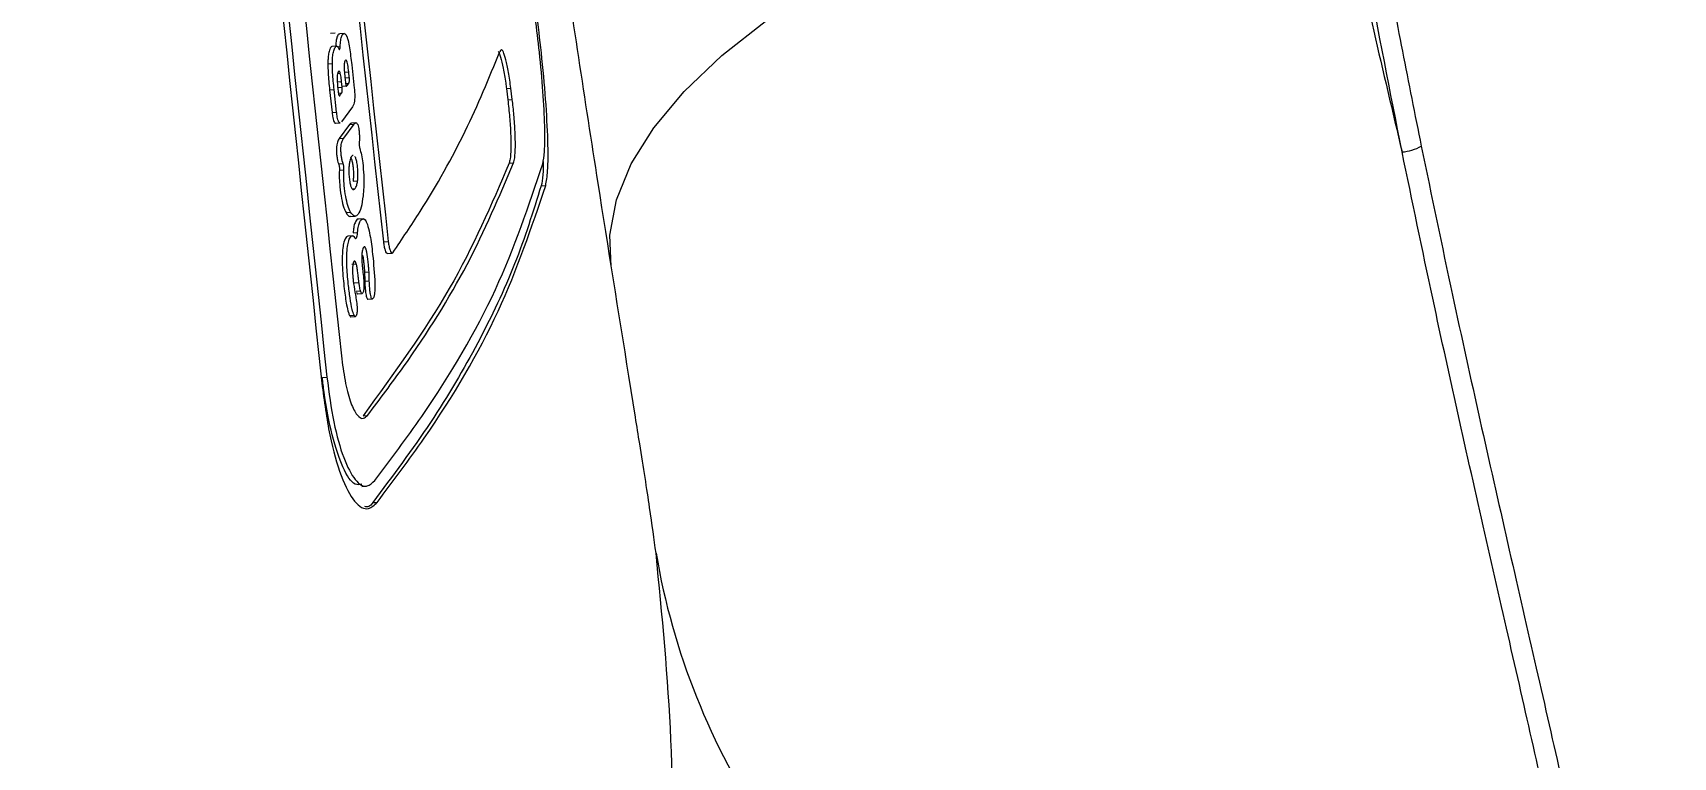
# Model space of a CAD drawing. Header units: millimetres. Extents: x -7720 to 6073, y -7402 to 5433.
# Drawn here: x 1649.5 to 1722.1, y -689.9 to -657.8 of the extents above; entities that cross this region are included whole.
import ezdxf

# ---------------------------------------------------------------- set-up
doc = ezdxf.new("R2010")
doc.units = ezdxf.units.MM
for name, color, linetype in [('DIKOM_ОБЪЕКТ', 7, 'Continuous'), ('DIKOM_РАЗМЕР_ЗОНА', 7, 'Continuous'), ('DIKOM_РАЗМЕР_ОБЪЕКТА', 7, 'Continuous')]:
    doc.layers.add(name, color=color, linetype=linetype)
doc.styles.add('style1', font='arial.ttf', dxfattribs={"width": 0.8})
doc.dimstyles.new('1-50', dxfattribs={"dimtxt": 300, "dimasz": 200, "dimexe": 100, "dimexo": 0, "dimgap": 100, "dimtad": 1, "dimtxsty": 'style1', "dimcen": 200, "dimclrd": 7, "dimclre": 7, "dimclrt": 7, "dimadec": 1, "dimazin": 2, "dimtfac": 1, "dimtmove": 0, "dimatfit": 2, "dimfxl": 0, "dimlwd": 25, "dimlwe": 18, "dimarcsym": 0})

# ---------------------------------------------------------------- blocks, each defined once
blk = doc.blocks.new('*D1')
at = {"layer": 'Defpoints', "color": 0, "transparency": 16777216}
for p in [(-3938.714, 77.288), (4572.676, -275.211), (4572.676, -6577.897)]:
    blk.add_point(p, dxfattribs=at)
at = {"layer": 'DIKOM_РАЗМЕР_ОБЪЕКТА', "color": 7, "lineweight": 18, "transparency": 16777216}
for p, q in [((-3938.714, 77.288), (-3938.714, -6677.897)), ((4572.676, -275.211), (4572.676, -6677.897))]:
    blk.add_line(p, q, dxfattribs=at)
at = {"layer": 'DIKOM_РАЗМЕР_ОБЪЕКТА', "color": 7, "lineweight": 25, "transparency": 16777216}
blk.add_line((-3738.714, -6577.897), (4372.676, -6577.897), dxfattribs=at)
at = {"layer": 'DIKOM_РАЗМЕР_ОБЪЕКТА', "color": 7, "transparency": 16777216}
for points in [[(-3738.714, -6544.563), (-3738.714, -6611.23), (-3938.714, -6577.897)], [(4372.676, -6544.563), (4372.676, -6611.23), (4572.676, -6577.897)]]:
    blk.add_solid(points, dxfattribs=at)
at = {"layer": 'DIKOM_РАЗМЕР_ОБЪЕКТА', "color": 7, "transparency": 16777216, "insert": (316.981, -6324.725), "char_height": 300, "attachment_point": 5, "style": 'style1'}
blk.add_mtext('8500', dxfattribs=at)
blk = doc.blocks.new('*D2')
at = {"layer": 'Defpoints', "color": 0, "transparency": 16777216}
for p in [(-2365.162, 5433.022), (-7269.562, -6016.09), (1800.959, -6016.09)]:
    blk.add_point(p, dxfattribs=at)
at = {"layer": 'DIKOM_РАЗМЕР_ЗОНА', "color": 7, "lineweight": 18, "transparency": 16777216}
for p, q in [((-2365.162, 5433.022), (-7369.562, 5433.022)), ((1800.959, -6016.09), (-7369.562, -6016.09))]:
    blk.add_line(p, q, dxfattribs=at)
at = {"layer": 'DIKOM_РАЗМЕР_ЗОНА', "color": 7, "lineweight": 25, "transparency": 16777216}
blk.add_line((-7269.562, 5233.022), (-7269.562, -5816.09), dxfattribs=at)
at = {"layer": 'DIKOM_РАЗМЕР_ЗОНА', "color": 7, "transparency": 16777216}
for points in [[(-7302.895, 5233.022), (-7236.229, 5233.022), (-7269.562, 5433.022)], [(-7302.895, -5816.09), (-7236.229, -5816.09), (-7269.562, -6016.09)]]:
    blk.add_solid(points, dxfattribs=at)
at = {"layer": 'DIKOM_РАЗМЕР_ЗОНА', "color": 7, "transparency": 16777216, "insert": (-7522.734, -291.534), "char_height": 300, "attachment_point": 5, "rotation": 90, "style": 'style1'}
blk.add_mtext('11500', dxfattribs=at)
blk = doc.blocks.new('*D3')
at = {"layer": 'Defpoints', "color": 0, "transparency": 16777216}
for p in [(-5938.714, -432.437), (6072.676, -1006.937), (6072.676, -7302.437)]:
    blk.add_point(p, dxfattribs=at)
at = {"layer": 'DIKOM_РАЗМЕР_ЗОНА', "color": 7, "lineweight": 18, "transparency": 16777216}
for p, q in [((-5938.714, -432.437), (-5938.714, -7402.437)), ((6072.676, -1006.937), (6072.676, -7402.437))]:
    blk.add_line(p, q, dxfattribs=at)
at = {"layer": 'DIKOM_РАЗМЕР_ЗОНА', "color": 7, "lineweight": 25, "transparency": 16777216}
blk.add_line((-5738.714, -7302.437), (5872.676, -7302.437), dxfattribs=at)
at = {"layer": 'DIKOM_РАЗМЕР_ЗОНА', "color": 7, "transparency": 16777216}
for points in [[(-5738.714, -7269.103), (-5738.714, -7335.77), (-5938.714, -7302.437)], [(5872.676, -7269.103), (5872.676, -7335.77), (6072.676, -7302.437)]]:
    blk.add_solid(points, dxfattribs=at)
at = {"layer": 'DIKOM_РАЗМЕР_ЗОНА', "color": 7, "transparency": 16777216, "insert": (66.981, -7049.265), "char_height": 300, "attachment_point": 5, "style": 'style1'}
blk.add_mtext('12000', dxfattribs=at)

msp = doc.modelspace()

# ---------------------------------------------------------------- linework, layer by layer
at = {"layer": 'DIKOM_ОБЪЕКТ', "color": 7, "linetype": 'Continuous', "lineweight": 15}
for p, q in [((1662.71, -657.852), (1662.91, -657.838)), ((1663.312, -657.867), (1663.112, -657.881)), ((1662.979, -658.429), (1662.778, -658.443)), ((1663.016, -658.456), (1663.135, -658.447)), ((1662.589, -659.214), (1662.789, -659.2)), ((1663.642, -659.25), (1663.756, -660.289)), ((1662.997, -660.015), (1663.197, -660.001)), ((1663.021, -659.639), (1663.14, -659.63)), ((1663.023, -660.257), (1663.223, -660.243)), ((1663.223, -660.243), (1663.197, -660.001)), ((1663.231, -660.206), (1663.432, -660.192)), ((1663.312, -659.585), (1663.512, -659.571)), ((1663.342, -659.804), (1663.368, -660.046)), ((1663.344, -659.827), (1663.538, -659.813)), ((1663.374, -660.082), (1663.52, -660.072)), ((1663.538, -659.813), (1663.512, -659.571)), ((1662.666, -660.37), (1662.866, -660.356)), ((1662.666, -660.37), (1662.774, -661.361)), ((1662.974, -661.347), (1662.866, -660.356)), ((1663.027, -660.275), (1663.049, -660.476)), ((1663.055, -660.511), (1663.203, -660.501)), ((1663.093, -660.623), (1663.113, -660.622)), ((1670.485, -660.302), (1670.684, -660.288)), ((1670.485, -660.302), (1670.547, -660.802)), ((1670.547, -660.802), (1670.746, -660.788)), ((1670.746, -660.788), (1670.684, -660.288)), ((1662.774, -661.361), (1662.974, -661.347)), ((1663.681, -661.116), (1663.191, -661.778)), ((1662.927, -661.839), (1663.128, -661.825)), ((1663.548, -661.903), (1663.091, -662.519)), ((1663.291, -662.505), (1663.748, -661.889)), ((1663.548, -661.903), (1663.748, -661.889)), ((1663.83, -661.824), (1663.63, -661.838)), ((1663.091, -662.519), (1663.291, -662.505)), ((1663.064, -663.644), (1663.265, -663.63)), ((1663.098, -663.914), (1663.299, -663.9)), ((1670.607, -663.611), (1670.806, -663.597)), ((1663.703, -664.41), (1663.904, -664.396)), ((1672.024, -664.612), (1672.223, -664.599)), ((1663.667, -664.745), (1663.796, -664.736)), ((1663.393, -665.796), (1663.593, -665.782)), ((1663.598, -665.975), (1663.798, -665.961)), ((1664.146, -666.072), (1663.946, -666.086)), ((1663.703, -666.701), (1663.903, -666.687)), ((1663.671, -666.825), (1663.471, -666.839)), ((1665.063, -667.1), (1665.262, -667.086)), ((1663.648, -668.088), (1663.848, -668.074)), ((1665.232, -667.613), (1665.432, -667.599)), ((1663.764, -668.912), (1663.965, -668.898)), ((1664.21, -668.434), (1664.41, -668.421)), ((1664.222, -668.842), (1664.422, -668.828)), ((1663.834, -669.274), (1664.034, -669.26)), ((1663.906, -669.391), (1664.106, -669.377)), ((1664.358, -669.637), (1664.558, -669.623)), ((1663.549, -670.357), (1663.749, -670.343)), ((1663.605, -670.421), (1663.805, -670.407)), ((1662.345, -673.096), (1662.546, -673.082)), ((1676.19, -674.855), (1675.897, -673.038)), ((1664.146, -674.793), (1664.347, -674.779)), ((1664.093, -677.921), (1664.294, -677.907)), ((1664.573, -678.643), (1664.773, -678.63))]:
    msp.add_line(p, q, dxfattribs=at)
at = {"layer": 'DIKOM_ОБЪЕКТ', "color": 7, "linetype": 'Continuous', "lineweight": 15, "flags": 128}
msp.add_lwpolyline([(1675.118, -668.186), (1675.066, -666.798), (1675.355, -665.237), (1676.002, -663.646), (1677.001, -662.04), (1678.343, -660.434), (1680.016, -658.841), (1682.005, -657.277), (1684.291, -655.756), (1686.854, -654.292), (1689.671, -652.898), (1692.715, -651.586), (1695.958, -650.37), (1699.373, -649.259), (1702.926, -648.264), (1706.586, -647.395)], dxfattribs=at)
at = {"layer": 'DIKOM_ОБЪЕКТ', "color": 7, "linetype": 'Continuous', "lineweight": 15}
for centre, radius, start, end in [((1709.877, -660.824), 2.303, 275.6555, 297.8713), ((1708.043, -675.627), 31.38, 189.62593, 213.84278)]:
    msp.add_arc(centre, radius, start, end, dxfattribs=at)
for points, knots in [([(1651.505, -562.594), (1652.447, -573.51), (1655.636, -610.457), (1659.558, -647.354), (1662.321, -673.35)], [0, 0, 0, 0, 0.295436, 1, 1, 1, 1]), ([(1651.746, -562.594), (1652.679, -573.42), (1655.853, -610.279), (1659.776, -647.086), (1662.546, -673.082)], [0, 0, 0, 0, 0.2937248, 1, 1, 1, 1]), ([(1652.454, -562.594), (1653.357, -573.153), (1656.489, -609.745), (1660.413, -646.283), (1663.205, -672.277)], [0, 0, 0, 0, 0.288549, 1, 1, 1, 1]), ([(1665.063, -667.1), (1663.679, -654.488), (1660.913, -629.266), (1657.424, -594.429), (1655.449, -572.196), (1654.597, -562.594)], [0, 0, 0, 0, 0.362286, 0.724572, 1, 1, 1, 1]), ([(1654.798, -562.594), (1655.649, -572.185), (1657.623, -594.409), (1661.111, -629.242), (1663.879, -654.471), (1665.262, -667.086)], [0, 0, 0, 0, 0.275129, 0.637564, 1, 1, 1, 1]), ([(1675.905, -673.036), (1675.448, -670.199), (1674.4, -663.695), (1672.837, -653.325), (1671.202, -641.952), (1669.634, -630.39), (1668.132, -618.653), (1666.7, -606.748), (1665.339, -594.687), (1664.057, -582.473), (1662.999, -571.772), (1662.404, -565.105), (1662.179, -562.594)], [0, 0, 0, 0, 0.081496, 0.186806, 0.29255, 0.398703, 0.505243, 0.612145, 0.719386, 0.826945, 0.934799, 1, 1, 1, 1]), ([(1707.995, -646.666), (1708.425, -649.252), (1709.075, -653.168), (1710.109, -658.648), (1710.672, -661.455), (1710.953, -662.859)], [0, 0, 0, 0, 0.492761, 0.746381, 1, 1, 1, 1]), ([(1706.586, -647.395), (1706.947, -649.112), (1707.657, -652.491), (1708.84, -657.775), (1709.681, -661.328), (1710.104, -663.115)], [0, 0, 0, 0, 0.339546, 0.667763, 1, 1, 1, 1]), ([(1710.104, -663.115), (1709.577, -660.439), (1708.778, -656.385), (1707.847, -651.107), (1707.429, -648.52), (1707.22, -647.226)], [0, 0, 0, 0, 0.49281, 0.746406, 1, 1, 1, 1]), ([(1672.097, -663.637), (1672.126, -663.479), (1672.189, -663.123), (1672.194, -662.014), (1672.113, -660.473), (1671.963, -658.774), (1671.829, -657.684), (1671.767, -657.179)], [0, 0, 0, 0, 0.170954, 0.385331, 0.599852, 0.814605, 1, 1, 1, 1]), ([(1672.223, -664.599), (1672.256, -664.409), (1672.332, -663.984), (1672.336, -662.661), (1672.235, -660.829), (1672.054, -658.812), (1671.894, -657.52), (1671.82, -656.922)], [0, 0, 0, 0, 0.171946, 0.386298, 0.600792, 0.815558, 1, 1, 1, 1]), ([(1663.113, -657.896), (1663.098, -657.895), (1663.054, -657.892), (1662.995, -657.994), (1662.951, -658.207), (1662.941, -658.377), (1662.935, -658.461)], [0, 0, 0, 0, 0.180072, 0.51942, 0.762091, 1, 1, 1, 1]), ([(1663.135, -658.447), (1663.142, -658.351), (1663.154, -658.158), (1663.207, -657.949), (1663.282, -657.86), (1663.363, -657.865), (1663.433, -657.997), (1663.466, -658.121), (1663.481, -658.175)], [0, 0, 0, 0, 0.162124, 0.325547, 0.522133, 0.732909, 0.88344, 1, 1, 1, 1]), ([(1662.779, -658.453), (1662.773, -658.451), (1662.735, -658.439), (1662.681, -658.554), (1662.623, -658.737), (1662.594, -658.975), (1662.59, -659.142), (1662.589, -659.214)], [0, 0, 0, 0, 0.065147, 0.3663917, 0.6229512, 0.8355898, 1, 1, 1, 1]), ([(1662.789, -659.2), (1662.791, -659.104), (1662.796, -658.91), (1662.837, -658.66), (1662.902, -658.49), (1662.976, -658.403), (1663.038, -658.461), (1663.065, -658.523), (1663.074, -658.543)], [0, 0, 0, 0, 0.1669507, 0.3342508, 0.5538651, 0.7862975, 0.9305813, 1, 1, 1, 1]), ([(1663.074, -658.543), (1663.078, -658.552), (1663.087, -658.571), (1663.102, -658.577), (1663.117, -658.562), (1663.128, -658.523), (1663.134, -658.48), (1663.135, -658.453), (1663.135, -658.447)], [0, 0, 0, 0, 0.153449, 0.351495, 0.550379, 0.749316, 0.947979, 1, 1, 1, 1]), ([(1663.481, -658.175), (1663.503, -658.282), (1663.548, -658.495), (1663.598, -658.867), (1663.627, -659.122), (1663.642, -659.25)], [0, 0, 0, 0, 0.332802, 0.664236, 1, 1, 1, 1]), ([(1665.467, -667.574), (1665.874, -666.966), (1667.078, -665.168), (1668.759, -662.194), (1669.716, -659.847), (1670.194, -658.673)], [0, 0, 0, 0, 0.203406, 0.60146, 1, 1, 1, 1]), ([(1670.118, -658.649), (1670.155, -658.722), (1670.229, -658.869), (1670.348, -659.386), (1670.433, -659.902), (1670.475, -660.225), (1670.485, -660.302)], [0, 0, 0, 0, 0.301577, 0.603285, 0.905002, 1, 1, 1, 1]), ([(1670.684, -660.288), (1670.65, -660.046), (1670.583, -659.562), (1670.465, -659.002), (1670.349, -658.653), (1670.256, -658.556), (1670.212, -658.64), (1670.194, -658.673)], [0, 0, 0, 0, 0.214753, 0.429542, 0.644376, 0.8592, 1, 1, 1, 1]), ([(1662.589, -659.214), (1662.591, -659.344), (1662.596, -659.603), (1662.627, -659.992), (1662.653, -660.243), (1662.666, -660.37)], [0, 0, 0, 0, 0.334672, 0.6649092, 1, 1, 1, 1]), ([(1662.866, -660.356), (1662.854, -660.231), (1662.828, -659.982), (1662.797, -659.593), (1662.791, -659.333), (1662.789, -659.2)], [0, 0, 0, 0, 0.330562, 0.659669, 1, 1, 1, 1]), ([(1663.14, -659.63), (1663.133, -659.608), (1663.119, -659.562), (1663.096, -659.539), (1663.067, -659.538), (1663.038, -659.572), (1663.013, -659.654), (1663.001, -659.756), (1662.999, -659.902), (1663.008, -660.08), (1663.021, -660.211), (1663.027, -660.275)], [0, 0, 0, 0, 0.083903, 0.167835, 0.228545, 0.395211, 0.493645, 0.592654, 0.683139, 0.84701, 1, 1, 1, 1]), ([(1663.512, -659.571), (1663.499, -659.463), (1663.481, -659.308), (1663.445, -659.139), (1663.416, -659.057), (1663.384, -659.031), (1663.353, -659.06), (1663.328, -659.12), (1663.312, -659.214), (1663.307, -659.296), (1663.308, -659.345), (1663.308, -659.356)], [0, 0, 0, 0, 0.252589, 0.360411, 0.469465, 0.564667, 0.679263, 0.802466, 0.887762, 0.973261, 1, 1, 1, 1]), ([(1663.308, -659.356), (1663.31, -659.409), (1663.313, -659.511), (1663.327, -659.661), (1663.337, -659.756), (1663.342, -659.804)], [0, 0, 0, 0, 0.348155, 0.672721, 1, 1, 1, 1]), ([(1663.197, -660.001), (1663.192, -659.957), (1663.182, -659.869), (1663.164, -659.74), (1663.148, -659.667), (1663.14, -659.63)], [0, 0, 0, 0, 0.3343886, 0.6618035, 1, 1, 1, 1]), ([(1663.203, -660.501), (1663.204, -660.501), (1663.209, -660.493), (1663.218, -660.47), (1663.226, -660.418), (1663.229, -660.352), (1663.228, -660.291), (1663.224, -660.255), (1663.223, -660.243)], [0, 0, 0, 0, 0.018816, 0.235967, 0.452855, 0.668331, 0.882144, 1, 1, 1, 1]), ([(1663.368, -660.046), (1663.371, -660.068), (1663.377, -660.112), (1663.391, -660.163), (1663.406, -660.194), (1663.42, -660.203), (1663.428, -660.195), (1663.432, -660.192)], [0, 0, 0, 0, 0.212281, 0.424962, 0.638688, 0.853968, 1, 1, 1, 1]), ([(1663.432, -660.192), (1663.441, -660.179), (1663.471, -660.139), (1663.5, -660.099), (1663.52, -660.072)], [0, 0, 0, 0, 0.325161, 1, 1, 1, 1]), ([(1663.52, -660.072), (1663.52, -660.071), (1663.525, -660.064), (1663.534, -660.041), (1663.542, -659.989), (1663.545, -659.923), (1663.543, -659.862), (1663.54, -659.826), (1663.538, -659.813)], [0, 0, 0, 0, 0.018391, 0.235384, 0.452079, 0.667511, 0.881443, 1, 1, 1, 1]), ([(1663.049, -660.476), (1663.052, -660.498), (1663.058, -660.541), (1663.072, -660.592), (1663.087, -660.624), (1663.102, -660.633), (1663.11, -660.625), (1663.113, -660.622)], [0, 0, 0, 0, 0.2122329, 0.4247705, 0.6386454, 0.8537809, 1, 1, 1, 1]), ([(1663.113, -660.622), (1663.136, -660.592), (1663.166, -660.552), (1663.196, -660.511), (1663.203, -660.501)], [0, 0, 0, 0, 0.743683, 1, 1, 1, 1]), ([(1663.756, -660.289), (1663.764, -660.371), (1663.777, -660.512), (1663.78, -660.714), (1663.767, -660.878), (1663.734, -661.027), (1663.701, -661.082), (1663.681, -661.116)], [0, 0, 0, 0, 0.2221492, 0.3765985, 0.5316793, 0.7179351, 1, 1, 1, 1]), ([(1670.547, -660.802), (1670.576, -661.057), (1670.634, -661.568), (1670.681, -662.333), (1670.689, -662.985), (1670.661, -663.418), (1670.623, -663.556), (1670.607, -663.611)], [0, 0, 0, 0, 0.214675, 0.429408, 0.644033, 0.858566, 1, 1, 1, 1]), ([(1670.806, -663.597), (1670.823, -663.532), (1670.863, -663.381), (1670.889, -662.911), (1670.876, -662.246), (1670.827, -661.501), (1670.772, -661.017), (1670.746, -660.788)], [0, 0, 0, 0, 0.163067, 0.377611, 0.592098, 0.806594, 1, 1, 1, 1]), ([(1662.774, -661.361), (1662.783, -661.44), (1662.8, -661.576), (1662.837, -661.732), (1662.879, -661.819), (1662.91, -661.85), (1662.926, -661.838), (1662.927, -661.837)], [0, 0, 0, 0, 0.3023665, 0.5151056, 0.728886, 0.9828826, 1, 1, 1, 1]), ([(1663.127, -661.82), (1663.124, -661.822), (1663.109, -661.834), (1663.076, -661.8), (1663.036, -661.712), (1662.999, -661.553), (1662.983, -661.423), (1662.974, -661.347)], [0, 0, 0, 0, 0.044152, 0.274235, 0.506397, 0.708736, 1, 1, 1, 1]), ([(1663.631, -661.849), (1663.619, -661.848), (1663.59, -661.845), (1663.563, -661.881), (1663.548, -661.903)], [0, 0, 0, 0, 0.4135093, 1, 1, 1, 1]), ([(1663.748, -661.889), (1663.781, -661.851), (1663.826, -661.8), (1663.89, -661.856), (1663.926, -661.945), (1663.957, -662.095), (1663.978, -662.271), (1663.988, -662.462), (1663.985, -662.594), (1663.978, -662.659), (1663.977, -662.676)], [0, 0, 0, 0, 0.306255, 0.413818, 0.52234, 0.617445, 0.748764, 0.855588, 0.962656, 1, 1, 1, 1]), ([(1663.091, -662.519), (1663.062, -662.564), (1663.021, -662.628), (1662.982, -662.795), (1662.966, -662.947), (1662.968, -663.132), (1662.985, -663.324), (1663.014, -663.503), (1663.044, -663.599), (1663.061, -663.636), (1663.064, -663.644)], [0, 0, 0, 0, 0.272135, 0.386262, 0.501573, 0.602768, 0.727701, 0.856431, 0.971908, 1, 1, 1, 1]), ([(1663.265, -663.63), (1663.251, -663.595), (1663.223, -663.525), (1663.192, -663.36), (1663.173, -663.185), (1663.165, -663.013), (1663.173, -662.852), (1663.199, -662.691), (1663.242, -662.579), (1663.277, -662.527), (1663.291, -662.505)], [0, 0, 0, 0, 0.1201, 0.240844, 0.352427, 0.453089, 0.554299, 0.668816, 0.860404, 1, 1, 1, 1]), ([(1663.977, -662.676), (1663.975, -662.696), (1663.972, -662.737), (1663.975, -662.809), (1663.981, -662.878), (1663.991, -662.933), (1663.999, -662.958), (1664.002, -662.968)], [0, 0, 0, 0, 0.213728, 0.428349, 0.64223, 0.855736, 1, 1, 1, 1]), ([(1664.002, -662.968), (1664.028, -663.055), (1664.078, -663.229), (1664.139, -663.646), (1664.181, -664.144), (1664.183, -664.662), (1664.159, -664.937), (1664.148, -665.06)], [0, 0, 0, 0, 0.168236, 0.335824, 0.575671, 0.811335, 1, 1, 1, 1]), ([(1719.914, -709.395), (1719.773, -708.45), (1719.49, -706.555), (1718.852, -703.099), (1718.076, -699.246), (1717.157, -694.98), (1716.128, -690.381), (1715.015, -685.486), (1713.841, -680.345), (1712.644, -675.025), (1711.374, -669.258), (1710.551, -665.276), (1710.104, -663.115)], [0, 0, 0, 0, 0.097772, 0.195857, 0.293632, 0.391458, 0.489594, 0.587424, 0.685897, 0.78468, 0.883154, 1, 1, 1, 1]), ([(1710.953, -662.859), (1711.41, -665.063), (1712.251, -669.125), (1713.548, -675.007), (1714.772, -680.433), (1715.971, -685.678), (1717.11, -690.672), (1718.161, -695.366), (1719.102, -699.72), (1719.895, -703.654), (1720.547, -707.184), (1720.836, -709.12), (1720.98, -710.086)], [0, 0, 0, 0, 0.116681, 0.215085, 0.313798, 0.412201, 0.510061, 0.608227, 0.706085, 0.803954, 0.902132, 1, 1, 1, 1]), ([(1663.064, -663.644), (1663.067, -663.648), (1663.074, -663.665), (1663.085, -663.707), (1663.095, -663.772), (1663.1, -663.843), (1663.099, -663.891), (1663.098, -663.913), (1663.098, -663.914)], [0, 0, 0, 0, 0.09481, 0.320675, 0.544826, 0.767587, 0.989915, 1, 1, 1, 1]), ([(1663.299, -663.9), (1663.299, -663.878), (1663.3, -663.833), (1663.295, -663.761), (1663.286, -663.697), (1663.275, -663.653), (1663.267, -663.635), (1663.265, -663.63)], [0, 0, 0, 0, 0.222095, 0.445044, 0.667403, 0.890062, 1, 1, 1, 1]), ([(1663.593, -665.782), (1663.551, -665.693), (1663.471, -665.525), (1663.375, -665.095), (1663.317, -664.648), (1663.289, -664.23), (1663.296, -664.002), (1663.299, -663.9)], [0, 0, 0, 0, 0.247568, 0.46939, 0.690675, 0.861009, 1, 1, 1, 1]), ([(1663.534, -663.653), (1663.527, -663.714), (1663.513, -663.837), (1663.515, -664.073), (1663.537, -664.314), (1663.572, -664.533), (1663.614, -664.666), (1663.641, -664.711), (1663.651, -664.728)], [0, 0, 0, 0, 0.171336, 0.343757, 0.532551, 0.725256, 0.897183, 1, 1, 1, 1]), ([(1663.713, -663.278), (1663.709, -663.276), (1663.669, -663.252), (1663.61, -663.358), (1663.556, -663.512), (1663.538, -663.625), (1663.534, -663.653)], [0, 0, 0, 0, 0.055623, 0.540409, 0.886608, 1, 1, 1, 1]), ([(1663.585, -663.328), (1663.602, -663.357), (1663.635, -663.416), (1663.676, -663.587), (1663.705, -663.796), (1663.723, -664.027), (1663.722, -664.248), (1663.709, -664.361), (1663.703, -664.41)], [0, 0, 0, 0, 0.172519, 0.346299, 0.497978, 0.681494, 0.863441, 1, 1, 1, 1]), ([(1663.904, -664.396), (1663.91, -664.331), (1663.924, -664.203), (1663.921, -663.972), (1663.901, -663.742), (1663.869, -663.53), (1663.826, -663.382), (1663.797, -663.334), (1663.785, -663.314)], [0, 0, 0, 0, 0.177623, 0.356509, 0.512047, 0.700405, 0.876289, 1, 1, 1, 1]), ([(1670.607, -663.611), (1669.82, -665.457), (1668.242, -669.156), (1665.513, -672.912), (1664.146, -674.793)], [0, 0, 0, 0, 0.499245, 1, 1, 1, 1]), ([(1664.347, -674.779), (1664.886, -674.061), (1666.568, -671.824), (1668.902, -668.084), (1670.171, -665.094), (1670.806, -663.597)], [0, 0, 0, 0, 0.1911092, 0.595155, 1, 1, 1, 1]), ([(1664.666, -677.667), (1665.375, -676.719), (1667.494, -673.884), (1670.24, -669.186), (1671.478, -665.489), (1672.097, -663.637)], [0, 0, 0, 0, 0.200537, 0.59966, 1, 1, 1, 1]), ([(1672.111, -663.533), (1672.11, -663.741), (1672.108, -664.251), (1672.055, -664.478), (1672.024, -664.612)], [0, 0, 0, 0, 0.40926, 1, 1, 1, 1]), ([(1663.098, -663.914), (1663.095, -664.035), (1663.089, -664.276), (1663.123, -664.723), (1663.188, -665.193), (1663.288, -665.585), (1663.361, -665.732), (1663.393, -665.796)], [0, 0, 0, 0, 0.1627673, 0.3250909, 0.5717071, 0.8129931, 1, 1, 1, 1]), ([(1663.796, -664.736), (1663.808, -664.717), (1663.833, -664.679), (1663.872, -664.578), (1663.891, -664.465), (1663.904, -664.396)], [0, 0, 0, 0, 0.279064, 0.558312, 1, 1, 1, 1]), ([(1672.024, -664.612), (1671.665, -665.764), (1670.947, -668.067), (1669.281, -671.565), (1667.221, -675.089), (1665.455, -677.459), (1664.573, -678.643)], [0, 0, 0, 0, 0.2494035, 0.4988068, 0.7494047, 1, 1, 1, 1]), ([(1664.773, -678.63), (1665.483, -677.682), (1667.606, -674.846), (1670.357, -670.148), (1671.6, -666.45), (1672.223, -664.599)], [0, 0, 0, 0, 0.200505, 0.599643, 1, 1, 1, 1]), ([(1664.148, -665.06), (1664.121, -665.242), (1664.069, -665.606), (1663.93, -665.901), (1663.768, -666.019), (1663.65, -665.859), (1663.593, -665.782)], [0, 0, 0, 0, 0.242869, 0.485415, 0.749316, 1, 1, 1, 1]), ([(1663.651, -664.728), (1663.665, -664.745), (1663.692, -664.778), (1663.742, -664.791), (1663.775, -664.758), (1663.796, -664.736)], [0, 0, 0, 0, 0.275592, 0.53233, 1, 1, 1, 1]), ([(1663.393, -665.796), (1663.449, -665.886), (1663.519, -666), (1663.583, -665.961), (1663.596, -665.953)], [0, 0, 0, 0, 0.8008401, 1, 1, 1, 1]), ([(1663.903, -666.687), (1663.914, -666.585), (1663.937, -666.381), (1664.017, -666.154), (1664.119, -666.05), (1664.236, -666.093), (1664.344, -666.317), (1664.458, -666.791), (1664.58, -667.624), (1664.631, -668.343), (1664.662, -668.77)], [0, 0, 0, 0, 0.074758, 0.149331, 0.278816, 0.3718, 0.465326, 0.57027, 0.74466, 1, 1, 1, 1]), ([(1663.946, -666.095), (1663.94, -666.093), (1663.884, -666.07), (1663.806, -666.187), (1663.731, -666.431), (1663.711, -666.618), (1663.703, -666.701)], [0, 0, 0, 0, 0.05416, 0.532408, 0.79521, 1, 1, 1, 1]), ([(1663.766, -666.904), (1663.776, -666.918), (1663.799, -666.952), (1663.836, -666.948), (1663.87, -666.887), (1663.893, -666.791), (1663.9, -666.714), (1663.903, -666.687)], [0, 0, 0, 0, 0.1684448, 0.4025126, 0.6372278, 0.8719353, 1, 1, 1, 1]), ([(1663.472, -666.847), (1663.451, -666.853), (1663.387, -666.871), (1663.306, -667.049), (1663.244, -667.363), (1663.219, -667.758), (1663.233, -668.384), (1663.304, -669.128), (1663.396, -669.802), (1663.483, -670.195), (1663.532, -670.315), (1663.549, -670.357)], [0, 0, 0, 0, 0.061135, 0.193083, 0.276955, 0.360954, 0.474608, 0.682901, 0.853313, 0.948315, 1, 1, 1, 1]), ([(1663.749, -670.343), (1663.72, -670.264), (1663.648, -670.068), (1663.564, -669.564), (1663.484, -668.905), (1663.428, -668.256), (1663.421, -667.676), (1663.45, -667.292), (1663.52, -666.997), (1663.606, -666.844), (1663.696, -666.806), (1663.745, -666.874), (1663.766, -666.904)], [0, 0, 0, 0, 0.081395, 0.201635, 0.332254, 0.501072, 0.590048, 0.679912, 0.756761, 0.870503, 0.943303, 1, 1, 1, 1]), ([(1664.41, -668.421), (1664.405, -668.345), (1664.394, -668.193), (1664.362, -667.898), (1664.328, -667.617), (1664.277, -667.409), (1664.238, -667.325), (1664.194, -667.303), (1664.152, -667.346), (1664.112, -667.456), (1664.1, -667.575), (1664.094, -667.638)], [0, 0, 0, 0, 0.107862, 0.215191, 0.43184, 0.517274, 0.603404, 0.679846, 0.797698, 0.893784, 1, 1, 1, 1]), ([(1665.232, -667.604), (1665.226, -667.607), (1665.211, -667.615), (1665.177, -667.574), (1665.134, -667.48), (1665.09, -667.309), (1665.072, -667.167), (1665.063, -667.1)], [0, 0, 0, 0, 0.088175, 0.252142, 0.50878, 0.765507, 1, 1, 1, 1]), ([(1665.262, -667.086), (1665.272, -667.159), (1665.292, -667.306), (1665.337, -667.475), (1665.386, -667.581), (1665.432, -667.61), (1665.457, -667.584), (1665.467, -667.574)], [0, 0, 0, 0, 0.213056, 0.426294, 0.64031, 0.85565, 1, 1, 1, 1]), ([(1663.848, -668.074), (1663.837, -668.04), (1663.816, -667.977), (1663.782, -667.939), (1663.746, -667.955), (1663.712, -668.021), (1663.687, -668.142), (1663.677, -668.293), (1663.68, -668.469), (1663.693, -668.649), (1663.723, -668.944), (1663.76, -669.158), (1663.788, -669.32)], [0, 0, 0, 0, 0.078706, 0.144093, 0.20941, 0.322737, 0.395645, 0.468753, 0.563559, 0.647521, 0.731274, 1, 1, 1, 1]), ([(1663.965, -668.898), (1663.958, -668.841), (1663.944, -668.729), (1663.924, -668.541), (1663.901, -668.336), (1663.874, -668.172), (1663.854, -668.095), (1663.848, -668.074)], [0, 0, 0, 0, 0.1967639, 0.3924926, 0.6458754, 0.9012143, 1, 1, 1, 1]), ([(1664.102, -668.081), (1664.108, -668.142), (1664.121, -668.264), (1664.147, -668.502), (1664.174, -668.747), (1664.185, -668.991), (1664.183, -669.15), (1664.169, -669.262), (1664.146, -669.341), (1664.117, -669.383), (1664.083, -669.373), (1664.056, -669.324), (1664.04, -669.279), (1664.034, -669.26)], [0, 0, 0, 0, 0.099658, 0.19901, 0.39061, 0.500324, 0.580986, 0.64949, 0.717897, 0.810644, 0.881236, 0.951745, 1, 1, 1, 1]), ([(1664.094, -667.638), (1664.091, -667.679), (1664.086, -667.782), (1664.091, -667.938), (1664.099, -668.044), (1664.102, -668.081)], [0, 0, 0, 0, 0.2998799, 0.751481, 1, 1, 1, 1]), ([(1664.128, -667.685), (1664.139, -667.755), (1664.16, -667.885), (1664.187, -668.139), (1664.201, -668.32), (1664.21, -668.434)], [0, 0, 0, 0, 0.300456, 0.554905, 1, 1, 1, 1]), ([(1664.034, -669.26), (1664.026, -669.23), (1664.009, -669.171), (1663.986, -669.047), (1663.972, -668.953), (1663.965, -668.898)], [0, 0, 0, 0, 0.2957399, 0.5909199, 1, 1, 1, 1]), ([(1664.21, -668.434), (1664.211, -668.462), (1664.215, -668.544), (1664.218, -668.68), (1664.221, -668.788), (1664.222, -668.842)], [0, 0, 0, 0, 0.200838, 0.6003151, 1, 1, 1, 1]), ([(1664.222, -668.842), (1664.227, -668.955), (1664.233, -669.107), (1664.256, -669.327), (1664.278, -669.474), (1664.308, -669.584), (1664.334, -669.634), (1664.35, -669.633), (1664.357, -669.633)], [0, 0, 0, 0, 0.32821, 0.440067, 0.666207, 0.78336, 0.901035, 1, 1, 1, 1]), ([(1664.422, -668.828), (1664.421, -668.774), (1664.419, -668.679), (1664.415, -668.543), (1664.412, -668.461), (1664.41, -668.421)], [0, 0, 0, 0, 0.4009697, 0.7002901, 1, 1, 1, 1]), ([(1664.662, -668.77), (1664.666, -668.908), (1664.672, -669.123), (1664.655, -669.387), (1664.626, -669.538), (1664.588, -669.61), (1664.553, -669.631), (1664.523, -669.604), (1664.495, -669.532), (1664.473, -669.425), (1664.454, -669.29), (1664.433, -669.094), (1664.427, -668.933), (1664.422, -668.828)], [0, 0, 0, 0, 0.184043, 0.287773, 0.392292, 0.484958, 0.557843, 0.61138, 0.665162, 0.730053, 0.785417, 0.860707, 1, 1, 1, 1]), ([(1663.788, -669.32), (1663.803, -669.405), (1663.836, -669.589), (1663.87, -669.836), (1663.884, -670.049), (1663.882, -670.187), (1663.867, -670.3), (1663.842, -670.371), (1663.812, -670.416), (1663.779, -670.399), (1663.759, -670.361), (1663.749, -670.343)], [0, 0, 0, 0, 0.18082, 0.393369, 0.481882, 0.571317, 0.649918, 0.741342, 0.837028, 0.922114, 1, 1, 1, 1]), ([(1663.861, -669.337), (1663.865, -669.348), (1663.879, -669.384), (1663.897, -669.402), (1663.906, -669.391), (1663.906, -669.391)], [0, 0, 0, 0, 0.329883, 0.996892, 1, 1, 1, 1]), ([(1663.549, -670.357), (1663.562, -670.382), (1663.58, -670.42), (1663.599, -670.416), (1663.604, -670.415)], [0, 0, 0, 0, 0.687803, 1, 1, 1, 1]), ([(1663.205, -672.277), (1663.256, -672.654), (1663.357, -673.407), (1663.602, -674.276), (1663.881, -674.818), (1664.142, -674.972), (1664.288, -674.835), (1664.347, -674.779)], [0, 0, 0, 0, 0.21226, 0.424525, 0.637968, 0.853498, 1, 1, 1, 1]), ([(1664.087, -677.828), (1663.99, -677.848), (1663.719, -677.903), (1663.248, -677.155), (1662.765, -675.743), (1662.478, -674.241), (1662.37, -673.315), (1662.345, -673.096)], [0, 0, 0, 0, 0.146245, 0.40607, 0.664665, 0.920623, 1, 1, 1, 1]), ([(1662.546, -673.082), (1662.638, -673.772), (1662.824, -675.152), (1663.279, -676.742), (1663.8, -677.737), (1664.287, -678.02), (1664.557, -677.769), (1664.666, -677.667)], [0, 0, 0, 0, 0.212026, 0.42403, 0.637349, 0.852992, 1, 1, 1, 1]), ([(1662.321, -673.35), (1662.427, -674.145), (1662.641, -675.733), (1663.168, -677.565), (1663.771, -678.71), (1664.335, -679.037), (1664.647, -678.747), (1664.773, -678.63)], [0, 0, 0, 0, 0.211944, 0.423855, 0.637141, 0.852819, 1, 1, 1, 1]), ([(1677.105, -680.875), (1677.021, -680.254), (1676.85, -678.992), (1676.491, -676.714), (1676.255, -675.252), (1676.19, -674.855)], [0, 0, 0, 0, 0.4131978, 0.8403055, 1, 1, 1, 1]), ([(1664.573, -678.643), (1664.516, -678.718), (1664.407, -678.859), (1664.283, -678.829), (1664.224, -678.815)], [0, 0, 0, 0, 0.523196, 1, 1, 1, 1]), ([(1249.269, -948.48), (1256.156, -947.833), (1269.936, -946.538), (1290.742, -943.843), (1311.772, -940.576), (1332.975, -936.667), (1354.277, -932.129), (1375.21, -927.058), (1395.71, -921.485), (1415.725, -915.45), (1435.58, -908.854), (1455.199, -901.697), (1474.506, -893.989), (1493.081, -885.898), (1510.876, -877.461), (1527.864, -868.719), (1544.317, -859.534), (1560.153, -849.917), (1575.3, -839.891), (1589.436, -829.672), (1602.533, -819.296), (1614.59, -808.807), (1625.794, -798.037), (1636.07, -787.013), (1645.359, -775.767), (1653.465, -764.535), (1660.387, -753.354), (1666.146, -742.26), (1670.831, -731.081), (1674.379, -719.851), (1676.756, -708.609), (1677.806, -698.373), (1677.912, -689.122), (1677.374, -683.626), (1677.105, -680.875)], [0, 0, 0, 0, 0.031178, 0.062381, 0.093559, 0.125644, 0.157755, 0.18984, 0.22102, 0.252224, 0.283405, 0.31549, 0.347601, 0.379686, 0.410889, 0.442116, 0.473319, 0.505426, 0.537559, 0.569665, 0.60092, 0.632198, 0.663452, 0.69561, 0.727794, 0.759952, 0.791284, 0.82264, 0.853973, 0.886209, 0.918471, 0.950707, 0.975331, 1, 1, 1, 1])]:
    msp.add_open_spline(points, degree=3, knots=knots, dxfattribs=at)

# ---------------------------------------------------------------- dimensions: what is measured, and where the dimension line sits
at = {"layer": 'DIKOM_РАЗМЕР_ЗОНА'}
dim = msp.add_linear_dim(base=(-7269.562, -6016.09), p1=(-2365.162, 5433.022), p2=(1800.959, -6016.09), angle=90, text='11500', dimstyle='1-50', dxfattribs=at)
dim.commit()
dim.dimension.update_dxf_attribs({"geometry": '*D2', "text_midpoint": (-7269.562, -291.534), "dimtype": 160})
dim = msp.add_linear_dim(base=(6072.676, -7302.437), p1=(-5938.714, -432.437), p2=(6072.676, -1006.937), text='12000', dimstyle='1-50', dxfattribs=at)
dim.commit()
dim.dimension.update_dxf_attribs({"geometry": '*D3', "text_midpoint": (66.981, -7302.437), "dimtype": 160})
at = {"layer": 'DIKOM_РАЗМЕР_ОБЪЕКТА'}
dim = msp.add_linear_dim(base=(4572.676, -6577.897), p1=(-3938.714, 77.288), p2=(4572.676, -275.211), text='8500', dimstyle='1-50', dxfattribs=at)
dim.commit()
dim.dimension.update_dxf_attribs({"geometry": '*D1', "text_midpoint": (316.981, -6577.897), "dimtype": 160})

doc.saveas('drawing.dxf')
